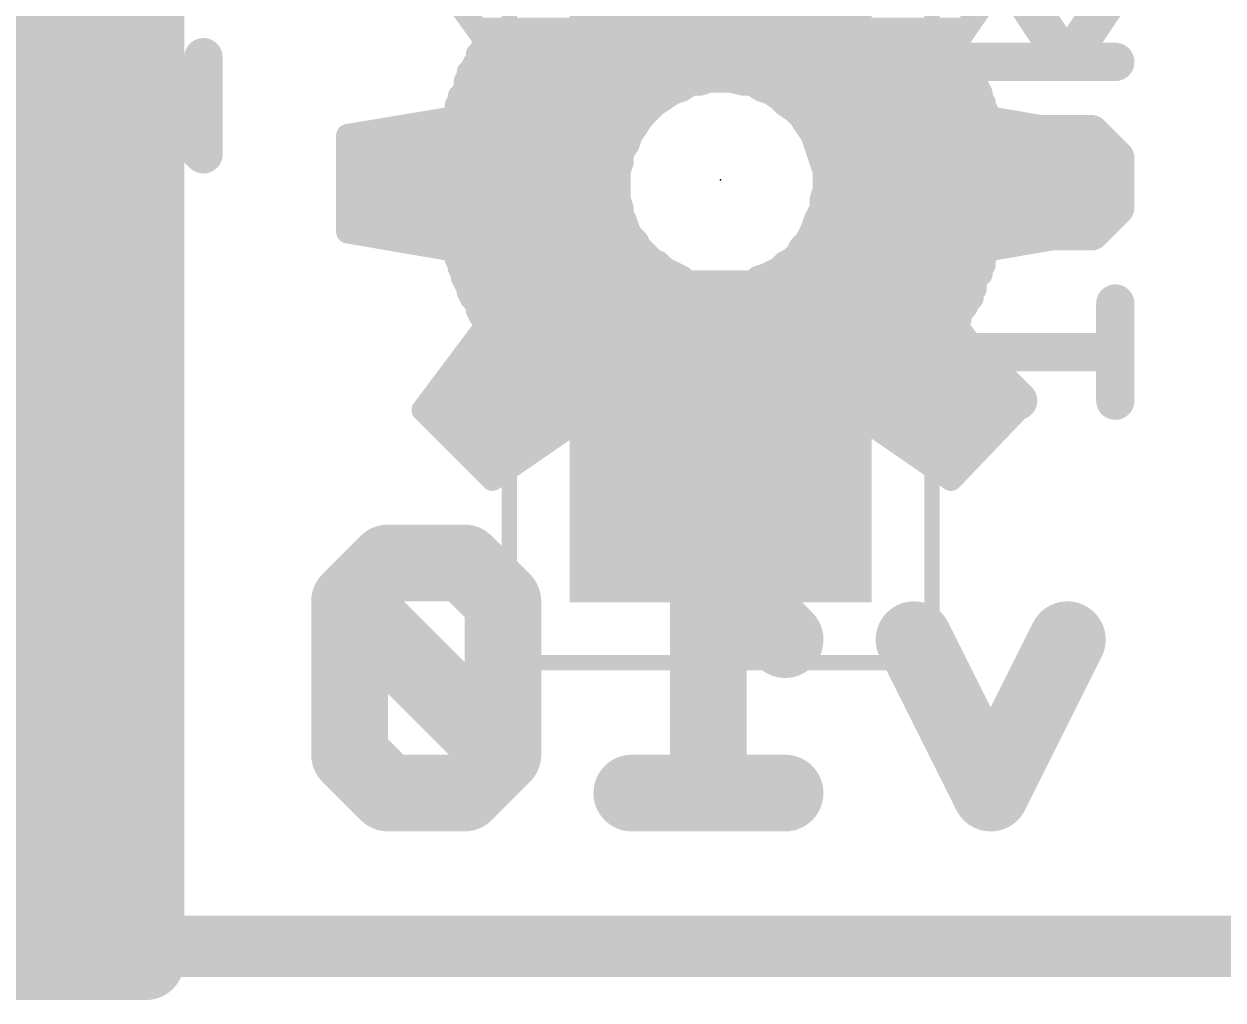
# Model space of a CAD drawing. Extents: x -41 to 92, y -75 to 33.
# Drawn here: x 16.741 to 20.715, y -0.178 to 3.057 of the extents above; entities that cross this region are included whole.
import ezdxf

# ---------------------------------------------------------------- set-up
doc = ezdxf.new("R2010")
doc.units = 0
for name, color, linetype in [('1', 12, 'CONTINUOUS'), ('16', 132, 'CONTINUOUS'), ('20', 31, 'CONTINUOUS'), ('22', 40, 'CONTINUOUS'), ('23', 53, 'CONTINUOUS'), ('24', 53, 'CONTINUOUS'), ('27', 253, 'CONTINUOUS'), ('30', 253, 'CONTINUOUS'), ('39', 12, 'CONTINUOUS'), ('51', 53, 'CONTINUOUS')]:
    doc.layers.add(name, color=color, linetype=linetype)

# ---------------------------------------------------------------- blocks, each defined once
blk = doc.blocks.new('RECT')
blk.add_solid([(-0.5, -0.5), (0.5, -0.5), (-0.5, 0.5), (0.5, 0.5)])

msp = doc.modelspace()

# ---------------------------------------------------------------- linework, layer by layer
at = {"layer": '1'}
for points, const_width in [([(17.018, 0), (17.018, 3.556)], 0.254), ([(10.922, 3.048), (17.018, 3.048)], 0.254), ([(10.922, 2.794), (17.018, 2.794)], 0.254), ([(10.922, 2.54), (17.018, 2.54)], 0.254), ([(10.922, 2.286), (17.018, 2.286)], 0.254), ([(10.922, 2.032), (17.018, 2.032)], 0.254), ([(10.922, 1.778), (17.018, 1.778)], 0.254), ([(10.922, 1.524), (17.018, 1.524)], 0.254), ([(10.922, 1.27), (17.018, 1.27)], 0.254), ([(10.922, 1.016), (17.018, 1.016)], 0.254), ([(10.922, 0.762), (17.018, 0.762)], 0.254), ([(10.922, 0.508), (17.018, 0.508)], 0.254), ([(10.922, 0.254), (17.018, 0.254)], 0.254), ([(10.922, 0), (17.018, 0)], 0.254), ([(10.922, 0), (17.018, 0)], 0.254), ([(38.1, 0), (0, 0)], 0.2032)]:
    msp.add_lwpolyline(points, dxfattribs=dict(at, const_width=const_width))
at = {"layer": '1', "const_width": 0.127}
for points in [[(17.018, 2.9845, 1), (17.018, 3.1115)], [(17.018, 2.7305, 1), (17.018, 2.8575)], [(17.018, 2.4765, 1), (17.018, 2.6035)], [(17.018, 2.2225, 1), (17.018, 2.3495)], [(17.018, 1.9685, 1), (17.018, 2.0955)], [(17.018, 1.7145, 1), (17.018, 1.8415)], [(17.018, 1.4605, 1), (17.018, 1.5875)], [(17.018, 1.2065, 1), (17.018, 1.3335)], [(17.018, 0.9525, 1), (17.018, 1.0795)], [(17.018, 0.6985, 1), (17.018, 0.8255)], [(17.018, 0.4445, 1), (17.018, 0.5715)], [(17.018, 0.1905, 1), (17.018, 0.3175)], [(17.018, -0.0635, 1), (17.018, 0.0635)], [(17.018, -0.0635, 1), (17.018, 0.0635)], [(16.9545, 0, 1), (17.0815, 0)]]:
    msp.add_lwpolyline(points, format="xyb", dxfattribs=at)
at = {"layer": '16'}
for points, const_width in [([(17.018, 0), (17.018, 3.556)], 0.254), ([(10.922, 3.048), (17.018, 3.048)], 0.254), ([(10.922, 2.794), (17.018, 2.794)], 0.254), ([(10.922, 2.54), (17.018, 2.54)], 0.254), ([(10.922, 2.286), (17.018, 2.286)], 0.254), ([(10.922, 2.032), (17.018, 2.032)], 0.254), ([(10.922, 1.778), (17.018, 1.778)], 0.254), ([(10.922, 1.524), (17.018, 1.524)], 0.254), ([(10.922, 1.27), (17.018, 1.27)], 0.254), ([(17.9469, 1.2707), (17.8198, 1.1435)], 0.254), ([(18.2011, 1.2707), (17.9469, 1.2707)], 0.254), ([(18.3282, 1.1435), (18.2011, 1.2707)], 0.254), ([(19.2638, 1.0164), (19.0095, 1.2707)], 0.254), ([(19.0095, 1.2707), (19.0095, 0.508)], 0.254), ([(17.8198, 1.1435), (17.8198, 0.6351)], 0.254), ([(18.3282, 0.6351), (17.8198, 1.1435)], 0.254), ([(18.3282, 0.6351), (18.3282, 1.1435)], 0.254), ([(10.922, 1.016), (17.018, 1.016)], 0.254), ([(19.9451, 0.508), (19.6908, 1.0164)], 0.254), ([(20.1993, 1.0164), (19.9451, 0.508)], 0.254), ([(10.922, 0.762), (17.018, 0.762)], 0.254), ([(17.8198, 0.6351), (17.9469, 0.508)], 0.254), ([(18.2011, 0.508), (18.3282, 0.6351)], 0.254), ([(10.922, 0.508), (17.018, 0.508)], 0.254), ([(17.9469, 0.508), (18.2011, 0.508)], 0.254), ([(19.2638, 0.508), (18.7553, 0.508)], 0.254), ([(10.922, 0.254), (17.018, 0.254)], 0.254), ([(10.922, 0), (17.018, 0)], 0.254), ([(10.922, 0), (17.018, 0)], 0.254), ([(38.1, 0), (0, 0)], 0.2032)]:
    msp.add_lwpolyline(points, dxfattribs=dict(at, const_width=const_width))
at = {"layer": '16', "const_width": 0.127}
for points in [[(17.018, 2.9845, 1), (17.018, 3.1115)], [(17.018, 2.7305, 1), (17.018, 2.8575)], [(17.018, 2.4765, 1), (17.018, 2.6035)], [(17.018, 2.2225, 1), (17.018, 2.3495)], [(17.018, 1.9685, 1), (17.018, 2.0955)], [(17.018, 1.7145, 1), (17.018, 1.8415)], [(17.018, 1.4605, 1), (17.018, 1.5875)], [(17.018, 1.2065, 1), (17.018, 1.3335)], [(17.9469, 1.3342, 1), (17.9469, 1.2071)], [(17.9918, 1.2257, 1), (17.902, 1.3156)], [(18.246, 1.3156, 1), (18.1562, 1.2257)], [(18.2011, 1.2071, 1), (18.2011, 1.3342)], [(19.0544, 1.3156, 1), (18.9646, 1.2257)], [(19.073, 1.2707, 1), (18.946, 1.2707)], [(17.8833, 1.1435, 1), (17.7563, 1.1435)], [(17.8647, 1.1884, 1), (17.7749, 1.0986)], [(17.7749, 1.1884, 1), (17.8647, 1.0986)], [(18.3917, 1.1435, 1), (18.2647, 1.1435)], [(18.2833, 1.0986, 1), (18.3731, 1.1884)], [(17.018, 0.9525, 1), (17.018, 1.0795)], [(19.2189, 0.9715, 1), (19.3087, 1.0613)], [(19.7476, 1.0448, 1), (19.634, 0.988)], [(20.2561, 0.988, 1), (20.1425, 1.0448)], [(17.018, 0.6985, 1), (17.018, 0.8255)], [(17.8647, 0.68, 1), (17.7749, 0.5902)], [(18.3731, 0.5902, 1), (18.2833, 0.68)], [(18.2833, 0.5902, 1), (18.3731, 0.68)], [(17.7563, 0.6351, 1), (17.8833, 0.6351)], [(18.2647, 0.6351, 1), (18.3917, 0.6351)], [(17.018, 0.4445, 1), (17.018, 0.5715)], [(17.9469, 0.5715, 1), (17.9469, 0.4445)], [(17.902, 0.4631, 1), (17.9918, 0.5529)], [(18.1562, 0.5529, 1), (18.246, 0.4631)], [(18.2011, 0.4445, 1), (18.2011, 0.5715)], [(18.7553, 0.5715, 1), (18.7553, 0.4445)], [(19.2638, 0.4445, 1), (19.2638, 0.5715)], [(19.8883, 0.5364, 1), (20.0019, 0.4796)], [(19.8883, 0.4796, 1), (20.0019, 0.5364)], [(18.946, 0.508, 1), (19.073, 0.508)], [(17.018, 0.1905, 1), (17.018, 0.3175)], [(17.018, -0.0635, 1), (17.018, 0.0635)], [(17.018, -0.0635, 1), (17.018, 0.0635)], [(16.9545, 0, 1), (17.0815, 0)]]:
    msp.add_lwpolyline(points, format="xyb", dxfattribs=at)
at = {"layer": '20', "const_width": 0.2032}
msp.add_lwpolyline([(0, 0), (38.1, 0)], dxfattribs=at)
at = {"layer": '22', "const_width": 0.076}
for points in [[(18.2734, 2.9974), (18.0634, 3.2874)], [(20.0334, 3.2874), (19.8334, 2.9974)], [(18.2425, 3.04), (19.8628, 3.04)], [(18.2534, 2.9674), (18.2634, 2.9874)], [(18.2634, 2.9874), (18.2734, 2.9974)], [(19.8334, 2.9974), (19.8434, 2.9874)], [(19.8434, 2.9874), (19.8434, 2.9674)], [(18.2434, 2.9574), (18.2534, 2.9674)], [(18.2434, 2.9374), (18.2434, 2.9574)], [(18.25, 2.964), (19.8468, 2.964)], [(19.8434, 2.9674), (19.8534, 2.9574)], [(19.8534, 2.9574), (19.8634, 2.9374)], [(18.2134, 2.8974), (18.2234, 2.9074)], [(18.2234, 2.9074), (18.2334, 2.9274)], [(18.2334, 2.9274), (18.2434, 2.9374)], [(19.8634, 2.9374), (19.8734, 2.9274)], [(19.8734, 2.9274), (19.8734, 2.9074)], [(19.8734, 2.9074), (19.8834, 2.8974)], [(18.2034, 2.8674), (18.2134, 2.8774)], [(18.2034, 2.8474), (18.2034, 2.8674)], [(18.2134, 2.8774), (18.2134, 2.8974)], [(18.2134, 2.888), (19.8881, 2.888)], [(19.0134, 2.8674), (18.9834, 2.8574)], [(19.0834, 2.8674), (19.0134, 2.8674)], [(19.1234, 2.8574), (19.0834, 2.8674)], [(19.8834, 2.8974), (19.8934, 2.8774)], [(19.8934, 2.8774), (19.8934, 2.8674)], [(19.8934, 2.8674), (19.9134, 2.8274)], [(18.1834, 2.8174), (18.1934, 2.8274)], [(18.1934, 2.8274), (18.2034, 2.8474)], [(18.8934, 2.8274), (18.8334, 2.7874)], [(18.9234, 2.8374), (18.8934, 2.8274)], [(18.9534, 2.8574), (18.9234, 2.8374)], [(18.9834, 2.8574), (18.9534, 2.8574)], [(19.1534, 2.8574), (19.1234, 2.8574)], [(19.1834, 2.8374), (19.1534, 2.8574)], [(19.2134, 2.8274), (19.1834, 2.8374)], [(19.2434, 2.8074), (19.2134, 2.8274)], [(19.9134, 2.8274), (19.9134, 2.8174)], [(18.1734, 2.7874), (18.1834, 2.7974)], [(18.1734, 2.7474), (18.1734, 2.7874)], [(18.1834, 2.7974), (18.1834, 2.8174)], [(18.1834, 2.812), (18.8703, 2.812)], [(18.8334, 2.7874), (18.7934, 2.7474)], [(19.2365, 2.812), (19.9161, 2.812)], [(19.2634, 2.7874), (19.2434, 2.8074)], [(19.2934, 2.7674), (19.2634, 2.7874)], [(19.9134, 2.8174), (19.9234, 2.7974)], [(19.9234, 2.7974), (19.9234, 2.7874)], [(19.9234, 2.7874), (19.9334, 2.7674)], [(17.8134, 2.6874), (18.1734, 2.7474)], [(18.7934, 2.7474), (18.7534, 2.6874)], [(19.3134, 2.7474), (19.2934, 2.7674)], [(19.3534, 2.6874), (19.3134, 2.7474)], [(19.9334, 2.7674), (19.9334, 2.7474)], [(19.9334, 2.7474), (20.2834, 2.6874)], [(18.1052, 2.736), (18.7858, 2.736)], [(19.321, 2.736), (19.9997, 2.736)], [(17.8134, 2.3674), (17.8134, 2.6874)], [(18.7534, 2.6874), (18.7434, 2.6574)], [(19.3934, 2.5674), (19.3534, 2.6874)], [(20.2834, 2.6874), (20.2834, 2.3674)], [(17.8134, 2.66), (18.7443, 2.66)], [(18.7434, 2.6574), (18.7234, 2.6274)], [(18.7234, 2.6274), (18.7234, 2.5974)], [(19.3625, 2.66), (20.2834, 2.66)], [(18.7234, 2.5974), (18.7134, 2.5674)], [(17.8134, 2.584), (18.7189, 2.584)], [(18.7134, 2.5674), (18.7134, 2.4774)], [(19.3879, 2.584), (20.2834, 2.584)], [(19.3934, 2.5074), (19.3934, 2.5674)], [(17.8134, 2.508), (18.7134, 2.508)], [(19.3834, 2.4774), (19.3934, 2.5074)], [(19.3934, 2.508), (20.2834, 2.508)], [(18.7134, 2.4774), (18.7234, 2.4474)], [(19.3834, 2.4474), (19.3834, 2.4774)], [(17.8134, 2.432), (18.7234, 2.432)], [(18.7234, 2.4474), (18.7234, 2.4274)], [(18.7234, 2.4274), (18.7334, 2.4074)], [(19.3634, 2.4074), (19.3834, 2.4474)], [(19.3757, 2.432), (20.2834, 2.432)], [(18.7334, 2.4074), (18.7434, 2.3774)], [(19.3534, 2.3774), (19.3634, 2.4074)], [(18.1634, 2.3074), (17.8134, 2.3674)], [(17.8797, 2.356), (18.7548, 2.356)], [(18.7434, 2.3774), (18.7534, 2.3574)], [(18.7534, 2.3574), (18.7734, 2.3374)], [(19.3334, 2.3374), (19.3534, 2.3774)], [(19.3427, 2.356), (20.2171, 2.356)], [(20.2834, 2.3674), (19.9334, 2.3074)], [(18.1734, 2.2974), (18.1634, 2.3074)], [(18.7734, 2.3374), (18.7834, 2.3174)], [(18.7834, 2.3174), (18.8234, 2.2774)], [(19.3034, 2.2974), (19.3134, 2.3174)], [(19.3134, 2.3174), (19.3334, 2.3374)], [(19.9334, 2.3074), (19.9334, 2.2974)], [(18.1734, 2.2774), (18.1734, 2.2974)], [(18.1734, 2.28), (18.8208, 2.28)], [(18.1834, 2.2574), (18.1734, 2.2774)], [(18.8234, 2.2774), (18.8434, 2.2674)], [(18.8434, 2.2674), (18.8634, 2.2474)], [(19.2434, 2.2474), (19.2634, 2.2674)], [(19.2634, 2.2674), (19.2834, 2.2774)], [(19.2834, 2.2774), (19.3034, 2.2974)], [(19.286, 2.28), (19.9247, 2.28)], [(19.9334, 2.2974), (19.9234, 2.2774)], [(19.9234, 2.2774), (19.9234, 2.2574)], [(18.1834, 2.2474), (18.1834, 2.2574)], [(18.1934, 2.2274), (18.1834, 2.2474)], [(18.8634, 2.2474), (18.9234, 2.2174)], [(19.2034, 2.2274), (19.2434, 2.2474)], [(19.9234, 2.2574), (19.9134, 2.2474)], [(19.9134, 2.2474), (19.9134, 2.2274)], [(18.1934, 2.2174), (18.1934, 2.2274)], [(18.2134, 2.1774), (18.1934, 2.2174)], [(18.2001, 2.204), (18.9184, 2.204)], [(18.9234, 2.2174), (18.7234, 1.6774)], [(19.1734, 2.2174), (19.2034, 2.2274)], [(19.3734, 1.6774), (19.1734, 2.2174)], [(19.1784, 2.204), (19.8967, 2.204)], [(19.9034, 2.2174), (19.8934, 2.1974)], [(19.8934, 2.1974), (19.8934, 2.1774)], [(19.9134, 2.2274), (19.9034, 2.2174)], [(18.2134, 2.1674), (18.2134, 2.1774)], [(18.2234, 2.1474), (18.2134, 2.1674)], [(19.8934, 2.1774), (19.8834, 2.1674)], [(19.8834, 2.1674), (19.8834, 2.1474)], [(18.2334, 2.1374), (18.2234, 2.1474)], [(18.2434, 2.1174), (18.2334, 2.1374)], [(18.2381, 2.128), (18.8903, 2.128)], [(18.2434, 2.1074), (18.2434, 2.1174)], [(19.2065, 2.128), (19.8687, 2.128)], [(19.8634, 2.1174), (19.8534, 2.1074)], [(19.8734, 2.1374), (19.8634, 2.1174)], [(19.8834, 2.1474), (19.8734, 2.1374)], [(18.2534, 2.0874), (18.2434, 2.1074)], [(18.2634, 2.0774), (18.2534, 2.0874)], [(18.2734, 2.0574), (18.2634, 2.0774)], [(19.8434, 2.0774), (19.8334, 2.0574)], [(19.8534, 2.1074), (19.8434, 2.0874)], [(19.8434, 2.0874), (19.8434, 2.0774)], [(18.0634, 1.7774), (18.2734, 2.0574)], [(18.2694, 2.052), (18.8622, 2.052)], [(19.2347, 2.052), (19.8372, 2.052)], [(19.8334, 2.0574), (20.0334, 1.7774)], [(18.2124, 1.976), (18.834, 1.976)], [(19.2628, 1.976), (19.8915, 1.976)], [(18.1554, 1.9), (18.8059, 1.9)], [(19.2909, 1.9), (19.9458, 1.9)], [(18.0984, 1.824), (18.7777, 1.824)], [(19.3191, 1.824), (20.0001, 1.824)], [(18.2934, 1.5474), (18.0634, 1.7774)], [(20.0334, 1.7774), (19.8134, 1.5474)], [(18.0928, 1.748), (18.7496, 1.748)], [(18.5834, 1.7474), (18.2934, 1.5474)], [(18.5934, 1.7474), (18.5834, 1.7474)], [(18.6134, 1.7274), (18.5934, 1.7474)], [(18.6234, 1.7274), (18.6134, 1.7274)], [(18.6334, 1.7174), (18.6234, 1.7274)], [(18.6534, 1.7174), (18.6334, 1.7174)], [(18.6634, 1.7074), (18.6534, 1.7174)], [(19.3472, 1.748), (20.0053, 1.748)], [(19.4534, 1.7174), (19.4434, 1.7074)], [(19.4634, 1.7174), (19.4534, 1.7174)], [(19.4734, 1.7274), (19.4634, 1.7174)], [(19.4834, 1.7274), (19.4734, 1.7274)], [(19.4934, 1.7374), (19.4834, 1.7274)], [(19.5034, 1.7374), (19.4934, 1.7374)], [(19.5134, 1.7474), (19.5034, 1.7374)], [(19.5234, 1.7474), (19.5134, 1.7474)], [(19.8134, 1.5474), (19.5234, 1.7474)], [(18.1688, 1.672), (18.4741, 1.672)], [(18.6734, 1.7074), (18.6634, 1.7074)], [(18.6834, 1.6974), (18.6734, 1.7074)], [(18.6934, 1.6974), (18.6834, 1.6974)], [(18.7034, 1.6874), (18.6934, 1.6974)], [(18.7234, 1.6874), (18.7034, 1.6874)], [(18.7234, 1.6774), (18.7234, 1.6874)], [(19.3834, 1.6874), (19.3734, 1.6774)], [(19.4034, 1.6874), (19.3834, 1.6874)], [(19.4134, 1.6974), (19.4034, 1.6874)], [(19.4234, 1.6974), (19.4134, 1.6974)], [(19.4334, 1.7074), (19.4234, 1.6974)], [(19.4434, 1.7074), (19.4334, 1.7074)], [(19.6327, 1.672), (19.9326, 1.672)], [(18.2448, 1.596), (18.3639, 1.596)], [(19.7429, 1.596), (19.8599, 1.596)]]:
    msp.add_lwpolyline(points, dxfattribs=at)
at = {"layer": '22', "const_width": 0.038}
for points in [[(18.2425, 3.059, 1), (18.2425, 3.021)], [(19.8628, 3.021, 1), (19.8628, 3.059)], [(18.2804, 2.9789, 1), (18.2464, 2.9959)], [(18.258, 2.9862, 1), (18.2888, 3.0085)], [(18.2868, 2.9839, 1), (18.26, 3.0108)], [(19.8468, 3.0108, 1), (19.82, 2.9839)], [(19.8178, 3.0082, 1), (19.849, 2.9866)], [(19.8624, 2.9874, 1), (19.8244, 2.9874)], [(18.2624, 2.9574, 1), (18.2244, 2.9574)], [(18.23, 2.9708, 1), (18.2568, 2.9439)], [(18.25, 2.983, 1), (18.25, 2.945)], [(18.2364, 2.9759, 1), (18.2704, 2.9589)], [(18.2668, 2.9539, 1), (18.24, 2.9808)], [(18.25, 3.0008, 1), (18.2768, 2.9739)], [(19.8568, 2.9808, 1), (19.83, 2.9539)], [(19.8244, 2.9674, 1), (19.8624, 2.9674)], [(19.83, 2.9739, 1), (19.8568, 3.0008)], [(19.8704, 2.9659, 1), (19.8364, 2.9489)], [(19.84, 2.9439, 1), (19.8668, 2.9708)], [(19.8468, 2.945, 1), (19.8468, 2.983)], [(18.2368, 2.8939, 1), (18.21, 2.9208)], [(18.22, 2.9408, 1), (18.2468, 2.9139)], [(18.2504, 2.9189, 1), (18.2164, 2.9359)], [(18.2244, 2.9374, 1), (18.2624, 2.9374)], [(18.2568, 2.9239, 1), (18.23, 2.9508)], [(19.8768, 2.9508, 1), (19.85, 2.9239)], [(19.8464, 2.9289, 1), (19.8804, 2.9459)], [(19.8924, 2.9274, 1), (19.8544, 2.9274)], [(19.8868, 2.9208, 1), (19.86, 2.8939)], [(19.86, 2.9139, 1), (19.8868, 2.9408)], [(18.2224, 2.8674, 1), (18.1844, 2.8674)], [(18.2324, 2.8974, 1), (18.1944, 2.8974)], [(18.2, 2.9108, 1), (18.2268, 2.8839)], [(18.2134, 2.907, 1), (18.2134, 2.869)], [(18.2268, 2.8639, 1), (18.2, 2.8908)], [(18.2064, 2.9159, 1), (18.2404, 2.8989)], [(19.0134, 2.8864, 1), (19.0134, 2.8484)], [(19.0194, 2.8493, 1), (19.0074, 2.8854)], [(19.088, 2.8858, 1), (19.0788, 2.8489)], [(19.0834, 2.8484, 1), (19.0834, 2.8864)], [(19.8544, 2.9074, 1), (19.8924, 2.9074)], [(19.9004, 2.9059, 1), (19.8664, 2.8889)], [(19.87, 2.8839, 1), (19.8968, 2.9108)], [(19.9124, 2.8774, 1), (19.8744, 2.8774)], [(19.9104, 2.8759, 1), (19.8764, 2.8589)], [(19.8764, 2.8689, 1), (19.9104, 2.8859)], [(19.8881, 2.869, 1), (19.8881, 2.907)], [(18.2068, 2.8139, 1), (18.18, 2.8408)], [(18.19, 2.8808, 1), (18.2168, 2.8539)], [(18.1844, 2.8474, 1), (18.2224, 2.8474)], [(18.2204, 2.8389, 1), (18.1864, 2.8559)], [(18.1944, 2.8774, 1), (18.2324, 2.8774)], [(18.8874, 2.8454, 1), (18.8994, 2.8093)], [(18.9039, 2.8116, 1), (18.8829, 2.8432)], [(18.9129, 2.8532, 1), (18.9339, 2.8216)], [(18.9294, 2.8193, 1), (18.9174, 2.8554)], [(18.9534, 2.8764, 1), (18.9534, 2.8384)], [(18.9639, 2.8416, 1), (18.9429, 2.8732)], [(18.9774, 2.8754, 1), (18.9894, 2.8393)], [(18.9834, 2.8384, 1), (18.9834, 2.8764)], [(19.1234, 2.8764, 1), (19.1234, 2.8384)], [(19.1188, 2.8389, 1), (19.128, 2.8758)], [(19.1639, 2.8732, 1), (19.1429, 2.8416)], [(19.1534, 2.8384, 1), (19.1534, 2.8764)], [(19.1894, 2.8554, 1), (19.1774, 2.8193)], [(19.1729, 2.8216, 1), (19.1939, 2.8532)], [(19.2239, 2.8432, 1), (19.2029, 2.8116)], [(19.2074, 2.8093, 1), (19.2194, 2.8454)], [(19.8744, 2.8674, 1), (19.9124, 2.8674)], [(19.9324, 2.8274, 1), (19.8944, 2.8274)], [(18.1924, 2.7874, 1), (18.1544, 2.7874)], [(18.2024, 2.8174, 1), (18.1644, 2.8174)], [(18.1834, 2.831, 1), (18.1834, 2.793)], [(18.17, 2.8308, 1), (18.1968, 2.8039)], [(18.1968, 2.7839, 1), (18.17, 2.8108)], [(18.1764, 2.8359, 1), (18.2104, 2.8189)], [(18.8229, 2.8032, 1), (18.8439, 2.7716)], [(18.8468, 2.7739, 1), (18.82, 2.8008)], [(18.8703, 2.793, 1), (18.8703, 2.831)], [(19.2365, 2.831, 1), (19.2365, 2.793)], [(19.2568, 2.8208, 1), (19.23, 2.7939)], [(19.2329, 2.7916, 1), (19.2539, 2.8232)], [(19.2739, 2.8032, 1), (19.2529, 2.7716)], [(19.9304, 2.8259, 1), (19.8964, 2.8089)], [(19.8944, 2.8174, 1), (19.9324, 2.8174)], [(19.8964, 2.8189, 1), (19.9304, 2.8359)], [(19.9424, 2.7974, 1), (19.9044, 2.7974)], [(19.9404, 2.7959, 1), (19.9064, 2.7789)], [(19.9064, 2.7889, 1), (19.9404, 2.8059)], [(19.9161, 2.793, 1), (19.9161, 2.831)], [(18.16, 2.8008, 1), (18.1868, 2.7739)], [(18.1644, 2.7974, 1), (18.2024, 2.7974)], [(18.1765, 2.7286, 1), (18.1703, 2.7661)], [(18.8092, 2.7368, 1), (18.7776, 2.7579)], [(19.25, 2.7739, 1), (19.2768, 2.8008)], [(19.3068, 2.7808, 1), (19.28, 2.7539)], [(19.2829, 2.7516, 1), (19.3039, 2.7832)], [(19.3292, 2.7579, 1), (19.2976, 2.7368)], [(19.9044, 2.7874, 1), (19.9424, 2.7874)], [(19.9524, 2.7674, 1), (19.9144, 2.7674)], [(19.9366, 2.7661, 1), (19.9302, 2.7286)], [(19.9164, 2.7589, 1), (19.9504, 2.7759)], [(18.1052, 2.755, 1), (18.1052, 2.717)], [(18.1544, 2.7474, 1), (18.1924, 2.7474)], [(18.78, 2.7608, 1), (18.8068, 2.7339)], [(18.7858, 2.717, 1), (18.7858, 2.755)], [(19.3, 2.7339, 1), (19.3268, 2.7608)], [(19.321, 2.755, 1), (19.321, 2.717)], [(19.9144, 2.7474, 1), (19.9524, 2.7474)], [(19.9997, 2.717, 1), (19.9997, 2.755)], [(17.8324, 2.6874, 1), (17.7944, 2.6874)], [(17.8103, 2.7061, 1), (17.8165, 2.6686)], [(18.7376, 2.6979, 1), (18.7692, 2.6768)], [(18.7714, 2.6814, 1), (18.7354, 2.6934)], [(19.3714, 2.6934, 1), (19.3354, 2.6814)], [(19.3376, 2.6768, 1), (19.3692, 2.6979)], [(20.3024, 2.6874, 1), (20.2644, 2.6874)], [(20.2802, 2.6686, 1), (20.2866, 2.7061)], [(17.8134, 2.679, 1), (17.8134, 2.641)], [(18.7424, 2.6274, 1), (18.7044, 2.6274)], [(18.7254, 2.6634, 1), (18.7614, 2.6514)], [(18.7592, 2.6468, 1), (18.7276, 2.6679)], [(18.7443, 2.641, 1), (18.7443, 2.679)], [(19.3625, 2.679, 1), (19.3625, 2.641)], [(20.2834, 2.641, 1), (20.2834, 2.679)], [(18.7076, 2.6379, 1), (18.7392, 2.6168)], [(18.7414, 2.5914, 1), (18.7054, 2.6034)], [(17.8134, 2.603, 1), (17.8134, 2.565)], [(18.7324, 2.5674, 1), (18.6944, 2.5674)], [(18.6954, 2.5734, 1), (18.7314, 2.5614)], [(18.7044, 2.5974, 1), (18.7424, 2.5974)], [(18.7189, 2.565, 1), (18.7189, 2.603)], [(19.3879, 2.603, 1), (19.3879, 2.565)], [(19.4124, 2.5674, 1), (19.3744, 2.5674)], [(19.3754, 2.5614, 1), (19.4114, 2.5734)], [(20.2834, 2.565, 1), (20.2834, 2.603)], [(17.8134, 2.527, 1), (17.8134, 2.489)], [(18.7134, 2.489, 1), (18.7134, 2.527)], [(19.3934, 2.527, 1), (19.3934, 2.489)], [(19.4114, 2.5014, 1), (19.3754, 2.5134)], [(20.2834, 2.489, 1), (20.2834, 2.527)], [(18.7314, 2.4834, 1), (18.6954, 2.4714)], [(19.4024, 2.4774, 1), (19.3644, 2.4774)], [(19.3744, 2.5074, 1), (19.4124, 2.5074)], [(17.8134, 2.451, 1), (17.8134, 2.413)], [(18.6944, 2.4774, 1), (18.7324, 2.4774)], [(18.7424, 2.4474, 1), (18.7044, 2.4474)], [(18.7404, 2.4359, 1), (18.7064, 2.4189)], [(18.7054, 2.4414, 1), (18.7414, 2.4534)], [(18.7234, 2.413, 1), (18.7234, 2.451)], [(19.3757, 2.451, 1), (19.3757, 2.413)], [(19.3654, 2.4834, 1), (19.4014, 2.4714)], [(19.3644, 2.4474, 1), (19.4024, 2.4474)], [(19.4004, 2.4389, 1), (19.3664, 2.4559)], [(20.2834, 2.413, 1), (20.2834, 2.451)], [(18.7044, 2.4274, 1), (18.7424, 2.4274)], [(18.7514, 2.4134, 1), (18.7154, 2.4014)], [(18.7164, 2.3989, 1), (18.7504, 2.4159)], [(19.3464, 2.4159, 1), (19.3804, 2.3989)], [(19.3814, 2.4014, 1), (19.3454, 2.4134)], [(17.8166, 2.3861, 1), (17.8102, 2.3486)], [(17.7944, 2.3674, 1), (17.8324, 2.3674)], [(17.8797, 2.375, 1), (17.8797, 2.337)], [(18.7604, 2.3859, 1), (18.7264, 2.3689)], [(18.7254, 2.3714, 1), (18.7614, 2.3834)], [(18.7668, 2.3708, 1), (18.74, 2.3439)], [(18.7364, 2.3489, 1), (18.7704, 2.3659)], [(18.7548, 2.337, 1), (18.7548, 2.375)], [(19.3427, 2.375, 1), (19.3427, 2.337)], [(19.3354, 2.3834, 1), (19.3714, 2.3714)], [(19.3704, 2.3689, 1), (19.3364, 2.3859)], [(20.2171, 2.337, 1), (20.2171, 2.375)], [(20.2644, 2.3674, 1), (20.3024, 2.3674)], [(20.2866, 2.3486, 1), (20.2802, 2.3861)], [(18.1768, 2.3208, 1), (18.15, 2.2939)], [(18.1602, 2.2886, 1), (18.1666, 2.3261)], [(18.7904, 2.3459, 1), (18.7564, 2.3289)], [(18.76, 2.3239, 1), (18.7868, 2.3508)], [(18.7968, 2.3308, 1), (18.77, 2.3039)], [(19.3, 2.3308, 1), (19.3268, 2.3039)], [(19.3304, 2.3089, 1), (19.2964, 2.3259)], [(19.3164, 2.3459, 1), (19.3504, 2.3289)], [(19.3468, 2.3239, 1), (19.32, 2.3508)], [(19.9524, 2.3074, 1), (19.9144, 2.3074)], [(19.9302, 2.3261, 1), (19.9366, 2.2886)], [(18.1924, 2.2974, 1), (18.1544, 2.2974)], [(18.1734, 2.299, 1), (18.1734, 2.261)], [(18.1904, 2.2859, 1), (18.1564, 2.2689)], [(18.16, 2.2839, 1), (18.1868, 2.3108)], [(18.7664, 2.3089, 1), (18.8004, 2.3259)], [(18.8319, 2.2944, 1), (18.8149, 2.2604)], [(18.81, 2.2639, 1), (18.8368, 2.2908)], [(18.8208, 2.261, 1), (18.8208, 2.299)], [(18.8568, 2.2808, 1), (18.83, 2.2539)], [(19.2768, 2.2539, 1), (19.25, 2.2808)], [(19.27, 2.2908, 1), (19.2968, 2.2639)], [(19.286, 2.299, 1), (19.286, 2.261)], [(19.2919, 2.2604, 1), (19.2749, 2.2944)], [(19.2864, 2.3059, 1), (19.3204, 2.2889)], [(19.3168, 2.2839, 1), (19.29, 2.3108)], [(19.9424, 2.2774, 1), (19.9044, 2.2774)], [(19.9144, 2.2974, 1), (19.9524, 2.2974)], [(19.9504, 2.2889, 1), (19.9164, 2.3059)], [(19.9247, 2.261, 1), (19.9247, 2.299)], [(18.1544, 2.2774, 1), (18.1924, 2.2774)], [(18.2024, 2.2574, 1), (18.1644, 2.2574)], [(18.2004, 2.2559, 1), (18.1664, 2.2389)], [(18.1644, 2.2474, 1), (18.2024, 2.2474)], [(18.1664, 2.2489, 1), (18.2004, 2.2659)], [(18.8349, 2.2504, 1), (18.8519, 2.2844)], [(18.8719, 2.2644, 1), (18.8549, 2.2304)], [(18.85, 2.2339, 1), (18.8768, 2.2608)], [(19.23, 2.2608, 1), (19.2568, 2.2339)], [(19.2519, 2.2304, 1), (19.2349, 2.2644)], [(19.2549, 2.2844, 1), (19.2719, 2.2504)], [(19.9324, 2.2474, 1), (19.8944, 2.2474)], [(19.9, 2.2608, 1), (19.9268, 2.2339)], [(19.9064, 2.2859, 1), (19.9404, 2.2689)], [(19.9044, 2.2574, 1), (19.9424, 2.2574)], [(19.9368, 2.2439, 1), (19.91, 2.2708)], [(18.2124, 2.2274, 1), (18.1744, 2.2274)], [(18.2104, 2.2259, 1), (18.1764, 2.2089)], [(18.1744, 2.2174, 1), (18.2124, 2.2174)], [(18.1764, 2.2189, 1), (18.2104, 2.2359)], [(18.2001, 2.223, 1), (18.2001, 2.185)], [(18.9412, 2.2108, 1), (18.9056, 2.224)], [(18.9149, 2.2004, 1), (18.9319, 2.2344)], [(18.9184, 2.185, 1), (18.9184, 2.223)], [(19.1912, 2.224, 1), (19.1556, 2.2108)], [(19.1674, 2.2354, 1), (19.1794, 2.1993)], [(19.1784, 2.223, 1), (19.1784, 2.185)], [(19.1949, 2.2444, 1), (19.2119, 2.2104)], [(19.2094, 2.2093, 1), (19.1974, 2.2454)], [(19.9124, 2.1974, 1), (19.8744, 2.1974)], [(19.89, 2.2308, 1), (19.9168, 2.2039)], [(19.9204, 2.2089, 1), (19.8864, 2.2259)], [(19.8944, 2.2274, 1), (19.9324, 2.2274)], [(19.8967, 2.185, 1), (19.8967, 2.223)], [(19.9268, 2.2139, 1), (19.9, 2.2408)], [(18.2324, 2.1774, 1), (18.1944, 2.1774)], [(18.2304, 2.1759, 1), (18.1964, 2.1589)], [(18.1944, 2.1674, 1), (18.2324, 2.1674)], [(18.1964, 2.1689, 1), (18.2304, 2.1859)], [(19.9024, 2.1674, 1), (19.8644, 2.1674)], [(19.87, 2.1808, 1), (19.8968, 2.1539)], [(19.8764, 2.2059, 1), (19.9104, 2.1889)], [(19.8744, 2.1774, 1), (19.9124, 2.1774)], [(19.9068, 2.1639, 1), (19.88, 2.1908)], [(18.2368, 2.1608, 1), (18.21, 2.1339)], [(18.2064, 2.1389, 1), (18.2404, 2.1559)], [(18.2504, 2.1459, 1), (18.2164, 2.1289)], [(18.2381, 2.147, 1), (18.2381, 2.109)], [(18.22, 2.1239, 1), (18.2468, 2.1508)], [(18.2624, 2.1174, 1), (18.2244, 2.1174)], [(18.8903, 2.109, 1), (18.8903, 2.147)], [(19.2065, 2.147, 1), (19.2065, 2.109)], [(19.8768, 2.1039, 1), (19.85, 2.1308)], [(19.86, 2.1508, 1), (19.8868, 2.1239)], [(19.8904, 2.1289, 1), (19.8564, 2.1459)], [(19.8644, 2.1474, 1), (19.9024, 2.1474)], [(19.8687, 2.109, 1), (19.8687, 2.147)], [(19.8968, 2.1339, 1), (19.87, 2.1608)], [(18.2604, 2.1159, 1), (18.2264, 2.0989)], [(18.2244, 2.1074, 1), (18.2624, 2.1074)], [(18.2264, 2.1089, 1), (18.2604, 2.1259)], [(18.2668, 2.1008, 1), (18.24, 2.0739)], [(18.2364, 2.0789, 1), (18.2704, 2.0959)], [(18.2804, 2.0859, 1), (18.2464, 2.0689)], [(18.25, 2.0639, 1), (18.2768, 2.0908)], [(19.8624, 2.0874, 1), (19.8244, 2.0874)], [(19.8264, 2.0959, 1), (19.8604, 2.0789)], [(19.8604, 2.0689, 1), (19.8264, 2.0859)], [(19.84, 2.1208, 1), (19.8668, 2.0939)], [(19.8704, 2.0989, 1), (19.8364, 2.1159)], [(19.8464, 2.1259, 1), (19.8804, 2.1089)], [(18.2694, 2.071, 1), (18.2694, 2.033)], [(18.2564, 2.0489, 1), (18.2904, 2.0659)], [(18.2886, 2.046, 1), (18.2582, 2.0688)], [(18.8622, 2.033, 1), (18.8622, 2.071)], [(19.2347, 2.071, 1), (19.2347, 2.033)], [(19.8489, 2.0684, 1), (19.8179, 2.0463)], [(19.8164, 2.0659, 1), (19.8504, 2.0489)], [(19.8244, 2.0774, 1), (19.8624, 2.0774)], [(19.8372, 2.033, 1), (19.8372, 2.071)], [(18.2124, 1.995, 1), (18.2124, 1.957)], [(18.834, 1.957, 1), (18.834, 1.995)], [(19.2628, 1.995, 1), (19.2628, 1.957)], [(19.8915, 1.957, 1), (19.8915, 1.995)], [(18.1554, 1.919, 1), (18.1554, 1.881)], [(18.8059, 1.881, 1), (18.8059, 1.919)], [(19.2909, 1.919, 1), (19.2909, 1.881)], [(19.9458, 1.881, 1), (19.9458, 1.919)], [(18.0984, 1.843, 1), (18.0984, 1.805)], [(18.7777, 1.805, 1), (18.7777, 1.843)], [(19.3191, 1.843, 1), (19.3191, 1.805)], [(20.0001, 1.805, 1), (20.0001, 1.843)], [(18.0768, 1.7908, 1), (18.05, 1.7639)], [(18.0482, 1.7888, 1), (18.0786, 1.766)], [(20.0179, 1.7663, 1), (20.0489, 1.7884)], [(20.0471, 1.7642, 1), (20.0197, 1.7905)], [(18.0928, 1.767, 1), (18.0928, 1.729)], [(18.5834, 1.7664, 1), (18.5834, 1.7284)], [(18.5942, 1.7317, 1), (18.5726, 1.763)], [(18.6068, 1.7608, 1), (18.58, 1.7339)], [(18.5934, 1.7284, 1), (18.5934, 1.7664)], [(18.6134, 1.7464, 1), (18.6134, 1.7084)], [(18.6, 1.7139, 1), (18.6268, 1.7408)], [(18.6368, 1.7408, 1), (18.61, 1.7139)], [(18.6334, 1.7364, 1), (18.6334, 1.6984)], [(18.62, 1.7039, 1), (18.6468, 1.7308)], [(18.6234, 1.7084, 1), (18.6234, 1.7464)], [(18.6668, 1.7308, 1), (18.64, 1.7039)], [(18.6534, 1.6984, 1), (18.6534, 1.7364)], [(18.7496, 1.729, 1), (18.7496, 1.767)], [(19.3472, 1.767, 1), (19.3472, 1.729)], [(19.4534, 1.7364, 1), (19.4534, 1.6984)], [(19.4668, 1.7039, 1), (19.44, 1.7308)], [(19.45, 1.7308, 1), (19.4768, 1.7039)], [(19.4734, 1.7464, 1), (19.4734, 1.7084)], [(19.4868, 1.7139, 1), (19.46, 1.7408)], [(19.4634, 1.6984, 1), (19.4634, 1.7364)], [(19.47, 1.7408, 1), (19.4968, 1.7139)], [(19.4934, 1.7564, 1), (19.4934, 1.7184)], [(19.5068, 1.7239, 1), (19.48, 1.7508)], [(19.4834, 1.7084, 1), (19.4834, 1.7464)], [(19.49, 1.7508, 1), (19.5168, 1.7239)], [(19.5134, 1.7664, 1), (19.5134, 1.7284)], [(19.5268, 1.7339, 1), (19.5, 1.7608)], [(19.5034, 1.7184, 1), (19.5034, 1.7564)], [(19.5342, 1.763, 1), (19.5126, 1.7317)], [(19.5234, 1.7284, 1), (19.5234, 1.7664)], [(20.0053, 1.729, 1), (20.0053, 1.767)], [(18.1688, 1.691, 1), (18.1688, 1.653)], [(18.4741, 1.653, 1), (18.4741, 1.691)], [(18.6634, 1.7264, 1), (18.6634, 1.6884)], [(18.65, 1.6939, 1), (18.6768, 1.7208)], [(18.6868, 1.7208, 1), (18.66, 1.6939)], [(18.6834, 1.7164, 1), (18.6834, 1.6784)], [(18.67, 1.6839, 1), (18.6968, 1.7108)], [(18.6734, 1.6884, 1), (18.6734, 1.7264)], [(18.7068, 1.7108, 1), (18.68, 1.6839)], [(18.7034, 1.7064, 1), (18.7034, 1.6684)], [(18.69, 1.6739, 1), (18.7168, 1.7008)], [(18.6934, 1.6784, 1), (18.6934, 1.7164)], [(18.7424, 1.6874, 1), (18.7044, 1.6874)], [(18.7234, 1.6684, 1), (18.7234, 1.7064)], [(19.36, 1.6908, 1), (19.3868, 1.6639)], [(19.3834, 1.7064, 1), (19.3834, 1.6684)], [(19.3968, 1.6739, 1), (19.37, 1.7008)], [(19.39, 1.7008, 1), (19.4168, 1.6739)], [(19.4134, 1.7164, 1), (19.4134, 1.6784)], [(19.4268, 1.6839, 1), (19.4, 1.7108)], [(19.4034, 1.6684, 1), (19.4034, 1.7064)], [(19.41, 1.7108, 1), (19.4368, 1.6839)], [(19.4334, 1.7264, 1), (19.4334, 1.6884)], [(19.4468, 1.6939, 1), (19.42, 1.7208)], [(19.4234, 1.6784, 1), (19.4234, 1.7164)], [(19.43, 1.7208, 1), (19.4568, 1.6939)], [(19.4434, 1.6884, 1), (19.4434, 1.7264)], [(19.6327, 1.691, 1), (19.6327, 1.653)], [(19.9326, 1.653, 1), (19.9326, 1.691)], [(18.7056, 1.684, 1), (18.7412, 1.6708)], [(18.7044, 1.6774, 1), (18.7424, 1.6774)], [(19.3556, 1.6708, 1), (19.3912, 1.684)], [(18.2448, 1.615, 1), (18.2448, 1.577)], [(18.3639, 1.577, 1), (18.3639, 1.615)], [(19.7429, 1.615, 1), (19.7429, 1.577)], [(19.8599, 1.577, 1), (19.8599, 1.615)], [(18.2826, 1.563, 1), (18.3042, 1.5317)], [(18.28, 1.5339, 1), (18.3068, 1.5608)], [(19.7997, 1.5605, 1), (19.8271, 1.5342)], [(19.8026, 1.5317, 1), (19.8242, 1.563)]]:
    msp.add_lwpolyline(points, format="xyb", dxfattribs=at)
at = {"layer": '23'}
msp.add_point((19.05, 2.54), dxfattribs=at)
at = {"layer": '24'}
msp.add_point((19.05, 2.54), dxfattribs=at)
at = {"layer": '27', "const_width": 0.127}
for points in [[(20.1971, 2.9309), (20.0361, 3.1724)], [(20.3581, 3.1724), (20.1971, 2.9309)], [(16.933, 2.9467), (16.8525, 2.8662)], [(17.0135, 2.9467), (16.933, 2.9467)], [(17.3355, 2.6246), (17.0135, 2.9467)], [(17.3355, 2.9467), (17.3355, 2.6246)], [(20.3581, 2.9309), (19.8751, 2.9309)], [(16.8525, 2.8662), (16.8525, 2.7051)], [(16.8525, 2.7051), (16.933, 2.6246)], [(19.8751, 2.6111), (19.9556, 2.6916)], [(19.9556, 2.6916), (20.2776, 2.6916)], [(20.2776, 2.3696), (19.9556, 2.6916)], [(20.2776, 2.6916), (20.3581, 2.6111)], [(19.8751, 2.4501), (19.8751, 2.6111)], [(20.3581, 2.6111), (20.3581, 2.4501)], [(19.9556, 2.3696), (19.8751, 2.4501)], [(20.3581, 2.4501), (20.2776, 2.3696)], [(20.2776, 2.3696), (19.9556, 2.3696)], [(20.3581, 1.8083), (20.3581, 2.1303)], [(20.0361, 1.8083), (19.8751, 1.9693)], [(19.8751, 1.9693), (20.3581, 1.9693)]]:
    msp.add_lwpolyline(points, dxfattribs=at)
at = {"layer": '27', "const_width": 0.0635}
for points in [[(16.933, 2.9784, 1), (16.933, 2.9149)], [(16.9554, 2.9242, 1), (16.9105, 2.9691)], [(17.0359, 2.9691, 1), (16.991, 2.9242)], [(17.0135, 2.9149, 1), (17.0135, 2.9784)], [(17.3672, 2.9467, 1), (17.3038, 2.9467)], [(19.8751, 2.9627, 1), (19.8751, 2.8992)], [(20.3581, 2.8992, 1), (20.3581, 2.9627)], [(20.1707, 2.9485, 1), (20.2235, 2.9133)], [(20.1707, 2.9133, 1), (20.2235, 2.9485)], [(16.8842, 2.8662, 1), (16.8207, 2.8662)], [(16.83, 2.8886, 1), (16.8749, 2.8437)], [(16.8749, 2.7276, 1), (16.83, 2.6827)], [(19.9556, 2.7234, 1), (19.9556, 2.6599)], [(19.978, 2.7141, 1), (19.9331, 2.6692)], [(19.978, 2.6692, 1), (19.9331, 2.7141)], [(20.3001, 2.7141, 1), (20.2551, 2.6692)], [(20.2776, 2.6599, 1), (20.2776, 2.7234)], [(16.8207, 2.7051, 1), (16.8842, 2.7051)], [(16.9105, 2.6022, 1), (16.9554, 2.6471)], [(17.313, 2.6022, 1), (17.358, 2.6471)], [(19.9068, 2.6111, 1), (19.8433, 2.6111)], [(19.8526, 2.6336, 1), (19.8975, 2.5887)], [(20.3898, 2.6111, 1), (20.3264, 2.6111)], [(20.3356, 2.5887, 1), (20.3806, 2.6336)], [(17.3038, 2.6246, 1), (17.3672, 2.6246)], [(19.8975, 2.4726, 1), (19.8526, 2.4277)], [(20.3806, 2.4277, 1), (20.3356, 2.4726)], [(19.8433, 2.4501, 1), (19.9068, 2.4501)], [(20.3264, 2.4501, 1), (20.3898, 2.4501)], [(19.9556, 2.4014, 1), (19.9556, 2.3379)], [(20.2776, 2.3379, 1), (20.2776, 2.4014)], [(19.9331, 2.3472, 1), (19.978, 2.3921)], [(20.2551, 2.3921, 1), (20.3001, 2.3472)], [(20.2551, 2.3472, 1), (20.3001, 2.3921)], [(20.3898, 2.1303, 1), (20.3264, 2.1303)], [(19.8751, 2.0011, 1), (19.8751, 1.9376)], [(19.8975, 1.9918, 1), (19.8526, 1.9469)], [(20.3581, 1.9376, 1), (20.3581, 2.0011)], [(20.0136, 1.7859, 1), (20.0585, 1.8308)], [(20.3264, 1.8083, 1), (20.3898, 1.8083)]]:
    msp.add_lwpolyline(points, format="xyb", dxfattribs=at)
at = {"layer": '30', "const_width": 0.254}
for points in [[(17.145, 3.8608), (17.145, -0.0508)], [(10.8458, 3.048), (17.145, 3.048)], [(10.8458, 2.794), (17.145, 2.794)], [(10.8458, 2.54), (17.145, 2.54)], [(10.8458, 2.286), (17.145, 2.286)], [(10.8458, 2.032), (17.145, 2.032)], [(10.8458, 1.778), (17.145, 1.778)], [(10.8458, 1.524), (17.145, 1.524)], [(10.8458, 1.27), (17.145, 1.27)], [(10.8458, 1.016), (17.145, 1.016)], [(10.8458, 0.762), (17.145, 0.762)], [(10.8458, 0.508), (17.145, 0.508)], [(10.8458, 0.254), (17.145, 0.254)], [(10.8458, 0), (17.145, 0)], [(17.145, -0.0508), (10.8458, -0.0508)]]:
    msp.add_lwpolyline(points, dxfattribs=at)
at = {"layer": '30', "const_width": 0.127}
for points in [[(17.145, 2.9845, 1), (17.145, 3.1115)], [(17.145, 2.7305, 1), (17.145, 2.8575)], [(17.145, 2.4765, 1), (17.145, 2.6035)], [(17.145, 2.2225, 1), (17.145, 2.3495)], [(17.145, 1.9685, 1), (17.145, 2.0955)], [(17.145, 1.7145, 1), (17.145, 1.8415)], [(17.145, 1.4605, 1), (17.145, 1.5875)], [(17.145, 1.2065, 1), (17.145, 1.3335)], [(17.145, 0.9525, 1), (17.145, 1.0795)], [(17.145, 0.6985, 1), (17.145, 0.8255)], [(17.145, 0.4445, 1), (17.145, 0.5715)], [(17.145, 0.1905, 1), (17.145, 0.3175)], [(17.145, -0.0635, 1), (17.145, 0.0635)], [(17.145, -0.1143, 1), (17.145, 0.0127)], [(17.0815, -0.0508, 1), (17.2085, -0.0508)]]:
    msp.add_lwpolyline(points, format="xyb", dxfattribs=at)
at = {"layer": '39', "const_width": 0.0508}
for points in [[(18.35, 0.94), (18.35, 4.14)], [(19.75, 4.14), (19.75, 0.94)], [(19.75, 0.94), (18.35, 0.94)]]:
    msp.add_lwpolyline(points, dxfattribs=at)
at = {"layer": '39', "const_width": 0.0254}
for points in [[(18.35, 0.9527, 1), (18.35, 0.9273)], [(19.75, 0.9273, 1), (19.75, 0.9527)], [(18.3373, 0.94, 1), (18.3627, 0.94)], [(19.7373, 0.94, 1), (19.7627, 0.94)]]:
    msp.add_lwpolyline(points, format="xyb", dxfattribs=at)
at = {"layer": '51', "const_width": 0.1016}
for points in [[(18.618, 2.184), (18.618, 2.896)], [(19.469, 2.184), (19.469, 2.896)]]:
    msp.add_lwpolyline(points, dxfattribs=at)
at = {"layer": '51', "const_width": 0.0508}
for points in [[(18.6434, 2.896, 1), (18.5926, 2.896)], [(19.4944, 2.896, 1), (19.4436, 2.896)], [(18.5926, 2.184, 1), (18.6434, 2.184)], [(19.4436, 2.184, 1), (19.4944, 2.184)]]:
    msp.add_lwpolyline(points, format="xyb", dxfattribs=at)

# ---------------------------------------------------------------- block references
at = {"layer": '1', "xscale": 1.1, "rotation": 90}
for p in [(19.05, 3.39), (19.05, 1.69)]:
    msp.add_blockref('RECT', p, dxfattribs=at)
at = {"layer": '51', "xscale": 0.5001, "yscale": 0.95, "rotation": 90}
for p in [(19.0449, 3.1202), (19.0449, 1.9519)]:
    msp.add_blockref('RECT', p, dxfattribs=at)

doc.saveas('drawing.dxf')
